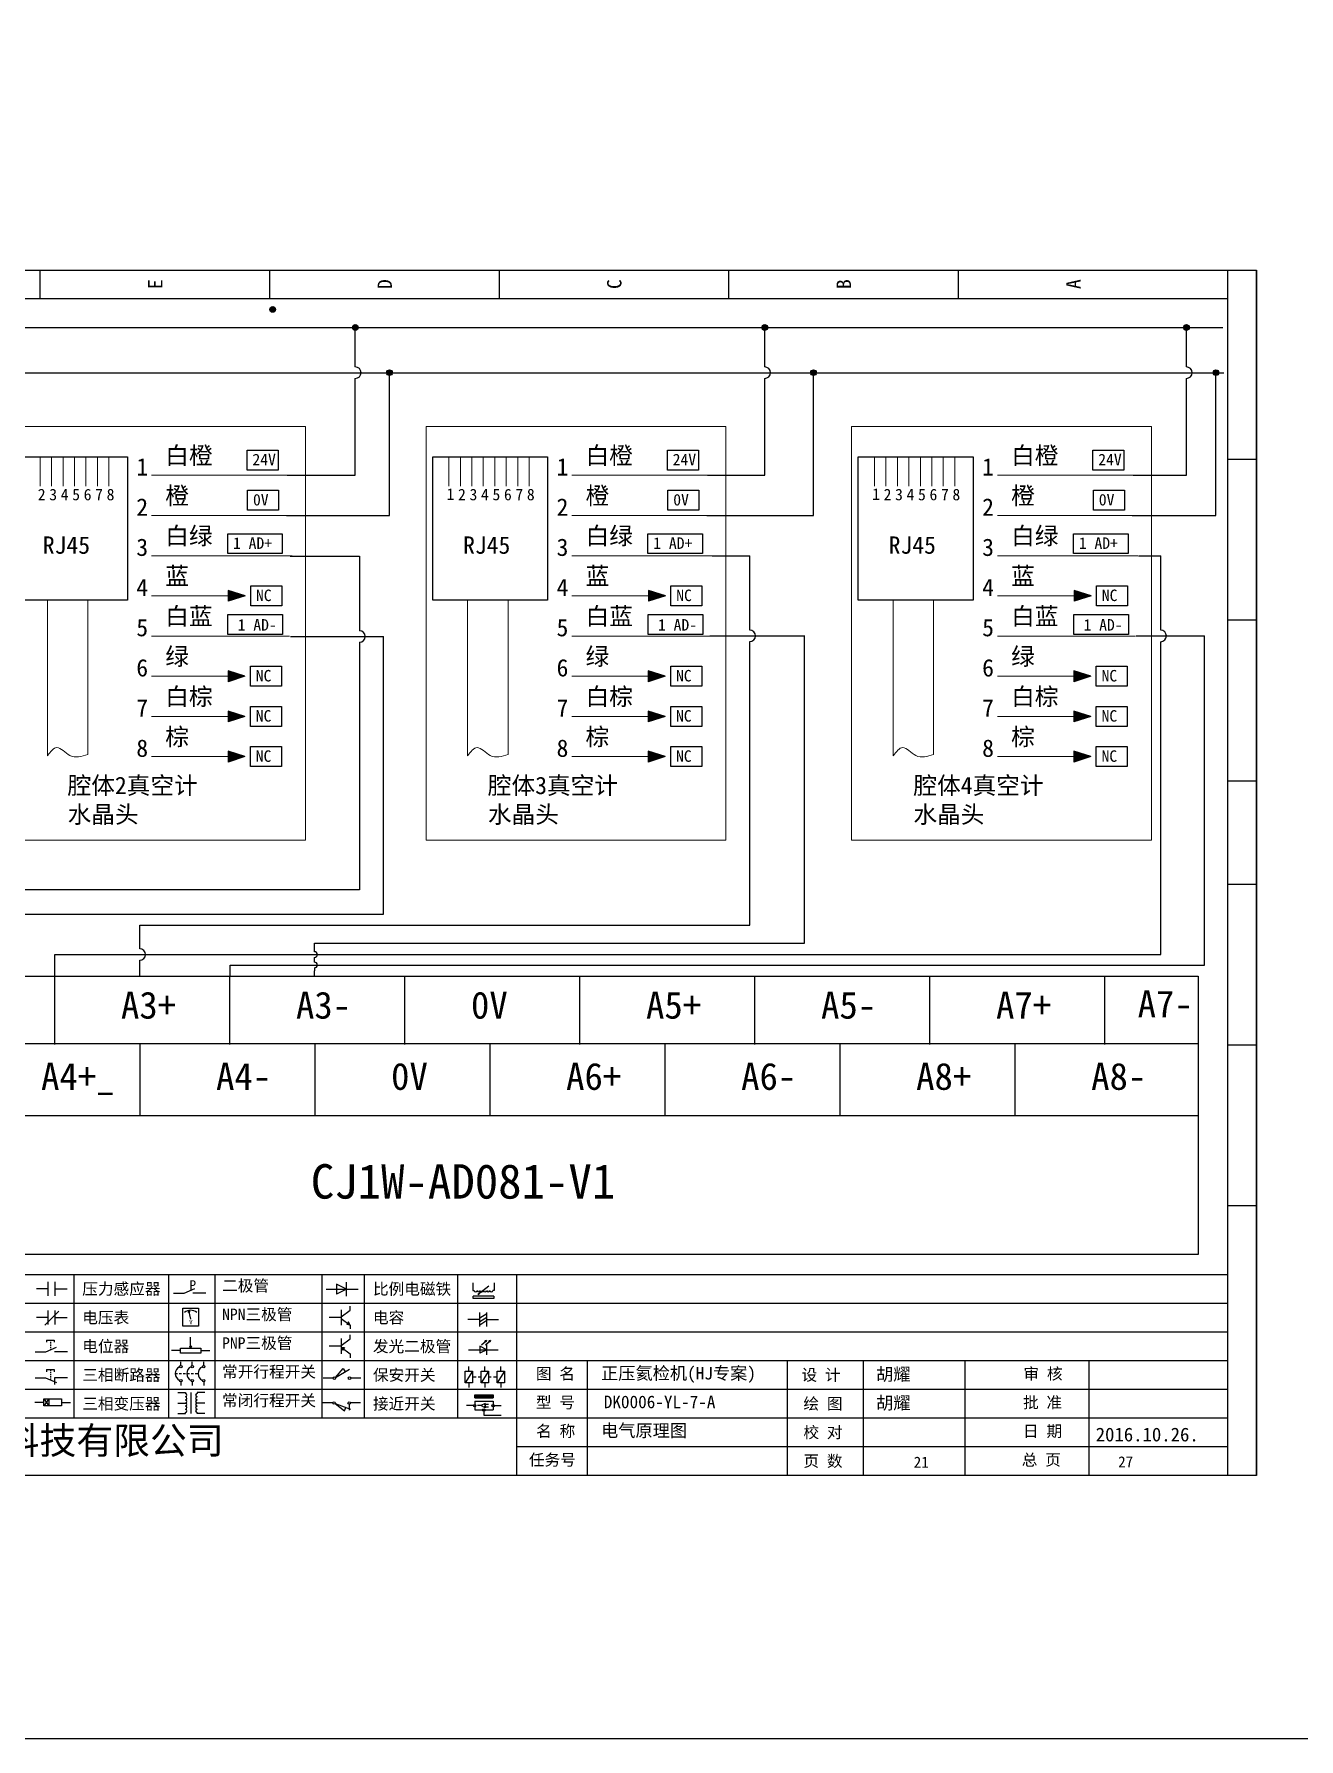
# Model space of a CAD drawing. Header units: millimetres. Extents: x -97 to 5214, y -62 to 3239.
# Drawn here: x 63.7 to 284.2, y -62.3 to 234.7 of the extents above; entities that cross this region are included whole.
import ezdxf

# ---------------------------------------------------------------- set-up
doc = ezdxf.new("R2010")
doc.units = ezdxf.units.MM
doc.styles.get("Standard").update_dxf_attribs({"font": 'SimSun.ttf'})
doc.styles.add('样式 2', font='NSimSun.ttf')
doc.styles.add('汉字', font='NSimSun.ttf')

# ---------------------------------------------------------------- blocks, each defined once
blk = doc.blocks.new('常开按钮')
at = {"linetype": 'ByBlock'}
for p, q in [((-1910.06, -787.73), (-1908.18, -786.93)), ((-1909.9, -785.68), (-1908.56, -785.68)), ((-1909.9, -785.68), (-1909.9, -786.07)), ((-1909.23, -785.68), (-1909.23, -785.89)), ((-1909.23, -786.06), (-1909.23, -786.28)), ((-1909.23, -786.45), (-1909.23, -786.67)), ((-1909.23, -786.84), (-1909.23, -787.05)), ((-1908.56, -785.68), (-1908.56, -786.07)), ((-1911.92, -787.73), (-1910.06, -787.73)), ((-1909.23, -787.22), (-1909.23, -787.38)), ((-1906.25, -787.73), (-1908.52, -787.73))]:
    blk.add_line(p, q, dxfattribs=at)
blk = doc.blocks.new('常开触点')
at = {"linetype": 'ByBlock'}
for p, q in [((-1853.82, -782.99), (-1853.82, -780.56)), ((-1852.6, -782.99), (-1852.6, -780.56)), ((-1853.82, -781.77), (-1855.88, -781.77)), ((-1852.6, -781.77), (-1850.55, -781.77))]:
    blk.add_line(p, q, dxfattribs=at)
blk = doc.blocks.new('常闭触点')
at = {"linetype": 'ByBlock'}
for p, q in [((-1853.82, -786.77), (-1855.88, -786.77)), ((-1852.01, -785.66), (-1854.43, -788.1)), ((-1853.82, -787.99), (-1853.82, -785.56)), ((-1852.6, -787.99), (-1852.6, -785.56)), ((-1852.6, -786.77), (-1850.55, -786.77))]:
    blk.add_line(p, q, dxfattribs=at)
blk = doc.blocks.new('常闭按钮')
at = {"linetype": 'ByBlock'}
for p, q in [((-1856.13, -792.28), (-1854.28, -792.28)), ((-1854.28, -792.28), (-1852.4, -793.09)), ((-1854.11, -790.83), (-1852.77, -790.83)), ((-1854.11, -790.83), (-1854.11, -791.22)), ((-1853.44, -790.83), (-1853.44, -791.04)), ((-1853.44, -791.21), (-1853.44, -791.43)), ((-1853.44, -791.6), (-1853.44, -791.82)), ((-1853.44, -791.99), (-1853.44, -792.2)), ((-1853.44, -792.37), (-1853.44, -792.53)), ((-1852.77, -790.83), (-1852.77, -791.22)), ((-1850.47, -792.28), (-1852.73, -792.28)), ((-1852.73, -792.28), (-1852.73, -793.43))]:
    blk.add_line(p, q, dxfattribs=at)
blk = doc.blocks.new('电磁阀线圈')
at = {"linetype": 'ByBlock'}
for p, q in [((-1854.61, -795.92), (-1853.75, -797.16)), ((-1853.75, -795.92), (-1854.61, -797.16)), ((-1853.75, -795.92), (-1853.75, -797.16)), ((-1854.61, -796.54), (-1856.17, -796.54)), ((-1851.53, -796.54), (-1849.97, -796.54))]:
    blk.add_line(p, q, dxfattribs=at)
blk.add_lwpolyline([(-1854.61, -795.92), (-1851.53, -795.92), (-1851.53, -797.16), (-1854.61, -797.16)], close=True, dxfattribs=at)
blk = doc.blocks.new('电压表')
at = {"linetype": 'ByBlock'}
for p, q in [((-1814.84, -780.75), (-1814.91, -781.13)), ((-1814.6, -781.05), (-1814.91, -781.13)), ((-1814.84, -780.75), (-1814.46, -782.26)), ((-1814.84, -780.75), (-1814.6, -781.05))]:
    blk.add_line(p, q, dxfattribs=at)
blk.add_lwpolyline([(-1815.84, -780.34), (-1813.07, -780.34), (-1813.07, -783.49), (-1815.84, -783.49)], close=True, dxfattribs=at)
blk.add_arc((-1814.46, -782.26), 1.56, 46.8313, 133.1687, dxfattribs=at)
at = {"linetype": 'ByBlock', "insert": (-1814.7, -782.39), "char_height": 0.75, "width": 0.6768, "attachment_point": 1}
blk.add_mtext('V', dxfattribs=at)
blk = doc.blocks.new('电位器')
at = {"linetype": 'ByBlock'}
for p, q in [((-1814.45, -787.3), (-1814.62, -786.96)), ((-1814.62, -786.96), (-1814.27, -786.96)), ((-1814.45, -787.3), (-1814.45, -785.39)), ((-1814.45, -787.3), (-1814.27, -786.96)), ((-1816.21, -787.75), (-1817.79, -787.75)), ((-1812.68, -787.75), (-1811.1, -787.75))]:
    blk.add_line(p, q, dxfattribs=at)
blk.add_lwpolyline([(-1816.21, -787.3), (-1812.68, -787.3), (-1812.68, -788.2), (-1816.21, -788.2)], close=True, dxfattribs=at)
blk = doc.blocks.new('三相断路器')
at = {"linetype": 'ByBlock'}
for p, q in [((-1816.17, -790.33), (-1816.17, -789.7)), ((-1814.17, -790.33), (-1814.17, -789.7)), ((-1812.18, -790.33), (-1812.18, -789.7)), ((-1817.14, -791.74), (-1816.72, -791.74)), ((-1816.45, -791.74), (-1816.03, -791.74)), ((-1815.76, -791.74), (-1815.34, -791.74)), ((-1815.07, -791.74), (-1814.65, -791.74)), ((-1814.38, -791.74), (-1813.96, -791.74)), ((-1813.69, -791.74), (-1813.27, -791.74)), ((-1816.17, -793.19), (-1816.17, -793.83)), ((-1814.17, -793.19), (-1814.17, -793.83)), ((-1812.18, -793.19), (-1812.18, -793.83))]:
    blk.add_line(p, q, dxfattribs=at)
for centre in [(-1816.17, -790.55), (-1816.17, -792.98), (-1814.17, -790.55), (-1814.17, -792.98), (-1812.18, -790.55), (-1812.18, -792.98)]:
    blk.add_circle(centre, 0.219, dxfattribs=at)
for centre in [(-1815.81, -791.74), (-1813.82, -791.74), (-1811.83, -791.74)]:
    blk.add_arc(centre, 1.32, 115.5791, 244.4209, dxfattribs=at)
blk = doc.blocks.new('三相变压器')
at = {"linetype": 'ByBlock'}
for p, q in [((-1816.69, -795.03), (-1815.37, -795.03)), ((-1815.37, -795.03), (-1815.37, -795.24)), ((-1814.34, -798.7), (-1814.34, -795.04)), ((-1812, -795.03), (-1813.32, -795.03)), ((-1813.32, -795.03), (-1813.32, -795.24)), ((-1816.69, -796.87), (-1815.37, -796.87)), ((-1816.69, -798.71), (-1815.37, -798.71)), ((-1815.37, -798.71), (-1815.37, -798.5)), ((-1812, -796.87), (-1813.32, -796.87)), ((-1813.32, -798.71), (-1813.32, -798.5)), ((-1812, -798.71), (-1813.32, -798.71))]:
    blk.add_line(p, q, dxfattribs=at)
for centre, start, end in [((-1815.37, -795.51), 270, 90), ((-1815.37, -796.06), 270, 90), ((-1813.32, -795.51), 90, 270), ((-1813.32, -796.06), 90, 270), ((-1815.37, -796.6), 270, 90), ((-1815.37, -797.14), 270, 90), ((-1815.37, -797.68), 270, 90), ((-1815.37, -798.23), 270, 90), ((-1813.32, -796.6), 90, 270), ((-1813.32, -797.14), 90, 270), ((-1813.32, -797.68), 90, 270), ((-1813.32, -798.23), 90, 270)]:
    blk.add_arc(centre, 0.271, start, end, dxfattribs=at)
blk = doc.blocks.new('压力感应器')
at = {"linetype": 'ByBlock'}
for p, q in [((-1817.44, -777.73), (-1815.59, -777.73)), ((-1815.59, -777.73), (-1813.71, -776.93)), ((-1811.78, -777.73), (-1814.05, -777.73))]:
    blk.add_line(p, q, dxfattribs=at)
at = {"linetype": 'ByBlock', "insert": (-1814.65, -775.48), "char_height": 1.68, "width": 1.2242, "attachment_point": 1}
blk.add_mtext('{\\fNSimSun|b0|i0|c134|p49;P}', dxfattribs=at)
blk = doc.blocks.new('二极管')
at = {"linetype": 'ByBlock'}
for p, q in [((-1787.52, -776.77), (-1781.92, -776.77)), ((-1783.97, -776.77), (-1785.69, -775.9)), ((-1785.69, -775.9), (-1785.69, -777.65)), ((-1783.97, -776.77), (-1785.69, -777.65)), ((-1783.97, -777.99), (-1783.97, -775.56))]:
    blk.add_line(p, q, dxfattribs=at)
blk = doc.blocks.new('NPN三极管')
at = {"linetype": 'ByBlock'}
for p, q in [((-1785.73, -780.61), (-1785.73, -783.32)), ((-1785.73, -781.82), (-1784.15, -780.66)), ((-1784.15, -780.66), (-1784.15, -779.98)), ((-1785.73, -781.97), (-1787.81, -781.97)), ((-1785.73, -782.11), (-1784.15, -783.27)), ((-1784.41, -782.73), (-1784.74, -783.18)), ((-1784.15, -783.27), (-1784.74, -783.18)), ((-1784.15, -783.27), (-1784.41, -782.73)), ((-1784.15, -783.27), (-1784.15, -783.96))]:
    blk.add_line(p, q, dxfattribs=at)
blk = doc.blocks.new('PNP三极管')
at = {"linetype": 'ByBlock'}
for p, q in [((-1784.9, -786.74), (-1786.98, -786.74)), ((-1784.9, -785.38), (-1784.9, -788.09)), ((-1784.9, -786.59), (-1783.32, -785.43)), ((-1784.9, -786.88), (-1783.32, -788.04)), ((-1784.9, -786.88), (-1784.31, -786.97)), ((-1784.9, -786.88), (-1784.64, -787.42)), ((-1784.31, -786.97), (-1784.64, -787.42)), ((-1783.32, -785.43), (-1783.32, -784.75)), ((-1783.32, -788.04), (-1783.32, -788.73))]:
    blk.add_line(p, q, dxfattribs=at)
blk = doc.blocks.new('常开行程开关')
at = {"linetype": 'ByBlock'}
for p, q in [((-1786.29, -792.3), (-1788.01, -792.3)), ((-1785.89, -792.17), (-1784.52, -790.62)), ((-1785.89, -792.17), (-1783.43, -790.72)), ((-1784.52, -790.62), (-1784.19, -791.17)), ((-1781.48, -792.3), (-1783.21, -792.3))]:
    blk.add_line(p, q, dxfattribs=at)
for centre in [(-1786.07, -792.3), (-1783.42, -792.3)]:
    blk.add_circle(centre, 0.219, dxfattribs=at)
blk = doc.blocks.new('常闭行程开关')
at = {"linetype": 'ByBlock'}
for p, q in [((-1786.34, -796.62), (-1788.07, -796.62)), ((-1785.93, -796.72), (-1783.25, -797.7)), ((-1785.93, -796.72), (-1784.3, -798)), ((-1784.3, -798), (-1784.08, -797.4)), ((-1783.48, -796.84), (-1783.48, -797.85)), ((-1781.54, -796.62), (-1783.26, -796.62))]:
    blk.add_line(p, q, dxfattribs=at)
for centre in [(-1786.12, -796.62), (-1783.48, -796.62)]:
    blk.add_circle(centre, 0.219, dxfattribs=at)
blk = doc.blocks.new('电容')
at = {"linetype": 'ByBlock'}
for p, q in [((-1756.08, -782.99), (-1756.08, -780.56)), ((-1754.86, -780.79), (-1756.08, -781.55)), ((-1754.86, -782.99), (-1754.86, -780.56)), ((-1756.08, -781.77), (-1758.13, -781.77)), ((-1754.86, -781.44), (-1756.08, -782.2)), ((-1754.86, -781.99), (-1756.08, -782.75)), ((-1754.86, -781.77), (-1752.81, -781.77))]:
    blk.add_line(p, q, dxfattribs=at)
blk = doc.blocks.new('发光二极管')
at = {"linetype": 'ByBlock'}
for p, q in [((-1758.01, -786.77), (-1752.89, -786.77)), ((-1754.84, -786.77), (-1756.04, -786.16)), ((-1756.04, -786.16), (-1756.04, -787.39)), ((-1754.84, -786.77), (-1756.04, -787.39)), ((-1755.78, -785.92), (-1754.89, -785.14)), ((-1754.89, -785.14), (-1755.2, -785.22)), ((-1755.2, -785.22), (-1755.01, -785.43)), ((-1755.08, -785.92), (-1754.18, -785.14)), ((-1754.89, -785.14), (-1755.01, -785.43)), ((-1754.84, -787.63), (-1754.84, -785.92)), ((-1754.18, -785.14), (-1754.49, -785.22)), ((-1754.49, -785.22), (-1754.31, -785.43)), ((-1754.18, -785.14), (-1754.31, -785.43))]:
    blk.add_line(p, q, dxfattribs=at)
blk = doc.blocks.new('比例电磁阀')
at = {"linetype": 'ByBlock'}
for p, q in [((-1757.26, -775.38), (-1757.26, -776.71)), ((-1757.26, -776.71), (-1757.05, -776.71)), ((-1753.6, -777.73), (-1757.25, -777.73)), ((-1757.25, -778.13), (-1757.25, -777.73)), ((-1754.5, -775.98), (-1756.35, -777.44)), ((-1756.35, -777.44), (-1756.25, -777.25)), ((-1756.35, -777.44), (-1756.15, -777.38)), ((-1756.15, -777.38), (-1756.25, -777.25)), ((-1753.58, -776.71), (-1753.8, -776.71)), ((-1753.6, -777.73), (-1753.6, -778.13)), ((-1753.58, -775.38), (-1753.58, -776.71)), ((-1753.6, -778.13), (-1757.25, -778.13))]:
    blk.add_line(p, q, dxfattribs=at)
for centre in [(-1756.78, -776.71), (-1756.24, -776.71), (-1755.7, -776.71), (-1755.15, -776.71), (-1754.61, -776.71), (-1754.07, -776.71)]:
    blk.add_arc(centre, 0.271, 180, 0, dxfattribs=at)
blk = doc.blocks.new('保安开关')
at = {"linetype": 'ByBlock'}
for p, q in [((-1757.96, -790.79), (-1757.96, -789.97)), ((-1755.17, -790.79), (-1755.17, -789.97)), ((-1752.39, -790.79), (-1752.39, -789.97)), ((-1757.33, -790.79), (-1758.6, -792.81)), ((-1757.96, -792.81), (-1757.96, -793.62)), ((-1757.33, -791.8), (-1756.72, -791.8)), ((-1756.35, -791.8), (-1755.89, -791.8)), ((-1754.54, -790.79), (-1755.81, -792.81)), ((-1755.17, -792.81), (-1755.17, -793.62)), ((-1754.52, -791.8), (-1754.06, -791.8)), ((-1753.69, -791.8), (-1753.08, -791.8)), ((-1751.75, -790.79), (-1753.02, -792.81)), ((-1752.39, -792.81), (-1752.39, -793.62))]:
    blk.add_line(p, q, dxfattribs=at)
for points in [[(-1758.6, -790.79), (-1757.33, -790.79), (-1757.33, -792.81), (-1758.6, -792.81)], [(-1755.81, -790.79), (-1754.54, -790.79), (-1754.54, -792.81), (-1755.81, -792.81)], [(-1753.02, -790.79), (-1751.75, -790.79), (-1751.75, -792.81), (-1753.02, -792.81)]]:
    blk.add_lwpolyline(points, close=True, dxfattribs=at)
blk = doc.blocks.new('接近开关')
at = {"linetype": 'ByBlock'}
h = blk.add_hatch(dxfattribs=at)
h.set_pattern_fill('ANSI31', color=256, scale=0.01, style=0)
h.set_pattern_definition([(45, (-89.131516, -30.795668), (-0.0224506403, 0.0224506403), [])])
h.paths.add_polyline_path([(-1513.76, -1123.35), (-1513.76, -1122.85), (-1516.96, -1122.85), (-1516.96, -1123.35)])
for p, q in [((-1517.18, -1124.71), (-1518.36, -1124.71)), ((-1516.96, -1123.35), (-1516.96, -1122.85)), ((-1516.96, -1122.85), (-1513.76, -1122.85)), ((-1516.96, -1123.35), (-1513.76, -1123.35)), ((-1516.96, -1123.95), (-1513.76, -1123.95)), ((-1516.96, -1123.95), (-1516.96, -1125.47)), ((-1516.96, -1125.47), (-1513.76, -1125.47)), ((-1515.91, -1124.71), (-1516.45, -1124.71)), ((-1515.11, -1124.31), (-1515.91, -1124.71)), ((-1515.11, -1125.11), (-1515.91, -1124.71)), ((-1515.33, -1124.53), (-1515.17, -1124.53)), ((-1515.33, -1124.88), (-1515.17, -1124.88)), ((-1515.25, -1124.45), (-1515.25, -1124.61)), ((-1515.11, -1124.31), (-1515.11, -1125.11)), ((-1515.11, -1124.48), (-1514.58, -1124.48)), ((-1515.11, -1124.94), (-1514.58, -1124.94)), ((-1513.76, -1122.85), (-1513.76, -1123.35)), ((-1513.76, -1123.95), (-1513.76, -1125.47)), ((-1513.54, -1124.71), (-1512.36, -1124.71)), ((-1515.36, -1125.69), (-1515.36, -1126.36)), ((-1515.36, -1126.36), (-1512.36, -1126.36))]:
    blk.add_line(p, q, dxfattribs=at)
for centre in [(-1516.96, -1124.71), (-1515.36, -1125.47), (-1513.76, -1124.71)]:
    blk.add_circle(centre, 0.225, dxfattribs=at)

msp = doc.modelspace()

# ---------------------------------------------------------------- hatches: boundary and pattern name
at = {"lineweight": -2}
h = msp.add_hatch(color=0, dxfattribs=at)
edge = h.paths.add_edge_path()
edge.add_arc((105.327, 186.7), 0.5, 0, 360)
h = msp.add_hatch(color=0, dxfattribs=at)
edge = h.paths.add_edge_path()
edge.add_arc((119.726, 183.554), 0.5, 0, 360)
h = msp.add_hatch(color=0, dxfattribs=at)
edge = h.paths.add_edge_path()
edge.add_arc((191.077, 183.554), 0.5, 0, 360)
h = msp.add_hatch(color=0, dxfattribs=at)
edge = h.paths.add_edge_path()
edge.add_arc((264.563, 183.554), 0.5, 0, 360)
h = msp.add_hatch(color=0, dxfattribs=at)
edge = h.paths.add_edge_path()
edge.add_arc((125.69, 175.682), 0.5, 0, 360)
h = msp.add_hatch(color=0, dxfattribs=at)
edge = h.paths.add_edge_path()
edge.add_arc((199.58, 175.682), 0.5, 0, 360)
h = msp.add_hatch(color=0, dxfattribs=at)
edge = h.paths.add_edge_path()
edge.add_arc((269.716, 175.682), 0.5, 0, 360)
for points in [[(100.539, 136.799), (97.591, 137.744), (97.591, 135.854)], [(173.778, 136.799), (170.83, 137.744), (170.83, 135.854)], [(247.941, 136.799), (244.993, 137.744), (244.993, 135.854)], [(100.493, 122.799), (97.545, 123.744), (97.545, 121.854)], [(173.732, 122.799), (170.784, 123.744), (170.784, 121.854)], [(247.895, 122.799), (244.947, 123.744), (244.947, 121.854)], [(100.493, 115.799), (97.545, 116.744), (97.545, 114.854)], [(173.732, 115.799), (170.784, 116.744), (170.784, 114.854)], [(247.895, 115.799), (244.947, 116.744), (244.947, 114.854)], [(100.493, 108.799), (97.545, 109.744), (97.545, 107.854)], [(173.732, 108.799), (170.784, 109.744), (170.784, 107.854)], [(247.895, 108.799), (244.947, 109.744), (244.947, 107.854)]]:
    msp.add_hatch(color=256).paths.add_polyline_path(points)

# ---------------------------------------------------------------- linework, layer by layer
at = {"linetype": 'ByBlock'}
for p, q in [((-20.223, 193.547), (276.777, 193.547)), ((276.777, 193.547), (276.777, -16.453)), ((276.777, -16.453), (276.777, 193.547)), ((271.777, 18.547), (-15.223, 18.547)), ((271.777, 13.547), (-15.223, 13.547)), ((271.777, 8.547), (-15.223, 8.547)), ((271.777, 3.547), (-15.223, 3.547)), ((271.777, -1.453), (-15.223, -1.453)), ((271.777, -6.453), (-15.223, -6.453)), ((271.777, -11.453), (147.801, -11.453)), ((276.777, -16.453), (-20.223, -16.453))]:
    msp.add_line(p, q, dxfattribs=at)
at = {"color": 0, "lineweight": -2}
for p, q in [((-5.41, 183.554), (270.882, 183.554)), ((119.726, 176.682), (119.726, 183.554)), ((191.077, 176.682), (191.077, 183.554)), ((264.563, 176.682), (264.563, 183.554)), ((-5.41, 175.682), (271.071, 175.682)), ((125.69, 150.799), (125.69, 175.682)), ((199.58, 150.799), (199.58, 175.682)), ((269.716, 150.799), (269.716, 175.682)), ((119.726, 157.799), (119.726, 174.682)), ((191.077, 157.799), (191.077, 174.682)), ((264.563, 157.799), (264.563, 174.682)), ((107.867, 157.799), (119.726, 157.799)), ((181.107, 157.799), (191.077, 157.799)), ((255.269, 157.799), (264.563, 157.799)), ((107.729, 150.799), (125.69, 150.799)), ((180.968, 150.799), (199.58, 150.799)), ((255.131, 150.799), (269.716, 150.799)), ((108.383, 143.712), (120.469, 143.712)), ((120.469, 143.712), (120.469, 130.718)), ((181.939, 143.766), (188.46, 143.766)), ((188.46, 130.824), (188.46, 143.766)), ((256.182, 143.797), (260.079, 143.797)), ((260.079, 130.822), (260.079, 143.797)), ((108.408, 129.718), (124.631, 129.718)), ((120.469, 128.718), (120.469, 85.566)), ((124.631, 81.342), (124.631, 129.718)), ((181.527, 129.824), (198.011, 129.824)), ((188.46, 79.412), (188.46, 128.824)), ((198.011, 76.285), (198.011, 129.868)), ((255.79, 129.822), (267.739, 129.822)), ((260.079, 74.311), (260.079, 128.822)), ((267.739, 72.496), (267.739, 129.822)), ((120.469, 85.566), (6.354, 85.566)), ((37.003, 81.342), (124.631, 81.342)), ((82.162, 79.412), (188.46, 79.412)), ((82.162, 75.311), (82.162, 79.412)), ((67.358, 70.517), (67.358, 74.311)), ((67.358, 74.311), (260.079, 74.311)), ((112.6, 76.285), (198.011, 76.285)), ((112.6, 74.811), (112.6, 76.285)), ((82.162, 70.604), (82.162, 73.311)), ((97.906, 70.466), (97.906, 72.496)), ((97.906, 72.496), (267.739, 72.496)), ((112.6, 72.996), (112.6, 73.811)), ((112.6, 71.996), (112.6, 71.496)), ((112.6, 70.604), (112.6, 71.496)), ((67.354, 58.669), (67.354, 70.391)), ((97.854, 58.669), (97.854, 70.391)), ((128.354, 58.669), (128.354, 70.391)), ((158.854, 58.669), (158.854, 70.391)), ((189.354, 58.669), (189.354, 70.391)), ((219.854, 58.669), (219.854, 70.391)), ((250.354, 58.669), (250.354, 70.391)), ((-9.334, 58.804), (266.617, 58.804)), ((82.166, 58.804), (82.166, 46.295)), ((112.666, 58.804), (112.666, 46.295)), ((143.166, 58.804), (143.166, 46.295)), ((173.666, 58.804), (173.666, 46.295)), ((204.166, 58.804), (204.166, 46.295)), ((234.666, 58.804), (234.666, 46.295)), ((-9.334, 46.295), (266.596, 46.295)), ((70.68, 18.547), (70.68, -6.453)), ((87.172, 18.547), (87.172, -6.453)), ((95.274, 18.547), (95.274, -6.453)), ((113.893, 18.547), (113.893, -6.453)), ((121.253, 18.547), (121.253, -6.453)), ((137.563, 18.547), (137.563, -6.453)), ((147.801, 18.547), (147.801, -16.368)), ((160.122, 3.547), (160.122, -16.368)), ((194.992, 3.547), (194.992, -16.453)), ((208.257, 3.547), (208.257, -16.453)), ((225.948, 3.547), (225.948, -16.453)), ((247.56, 3.547), (247.56, -16.453))]:
    msp.add_line(p, q, dxfattribs=at)
at = {"lineweight": 0}
for p, q in [((64.793, 161.077), (64.793, 155.92)), ((66.793, 161.077), (66.793, 155.92)), ((68.793, 161.077), (68.793, 155.92)), ((70.793, 161.077), (70.793, 155.92)), ((72.793, 161.077), (72.793, 155.92)), ((74.793, 161.077), (74.793, 155.92)), ((76.793, 161.077), (76.793, 155.92)), ((136.033, 161.077), (136.033, 155.92)), ((138.033, 161.077), (138.033, 155.92)), ((140.033, 161.077), (140.033, 155.92)), ((142.033, 161.077), (142.033, 155.92)), ((144.033, 161.077), (144.033, 155.92)), ((146.033, 161.077), (146.033, 155.92)), ((148.033, 161.077), (148.033, 155.92)), ((150.033, 161.077), (150.033, 155.92)), ((210.195, 161.077), (210.195, 155.92)), ((212.195, 161.077), (212.195, 155.92)), ((214.195, 161.077), (214.195, 155.92)), ((216.195, 161.077), (216.195, 155.92)), ((218.195, 161.077), (218.195, 155.92)), ((220.195, 161.077), (220.195, 155.92)), ((222.195, 161.077), (222.195, 155.92)), ((224.195, 161.077), (224.195, 155.92)), ((84.23, 157.799), (107.867, 157.799)), ((157.469, 157.799), (181.107, 157.799)), ((231.632, 157.799), (255.269, 157.799)), ((84.23, 150.799), (107.729, 150.799)), ((157.469, 150.799), (180.968, 150.799)), ((231.632, 150.799), (255.131, 150.799)), ((84.23, 143.799), (108.696, 143.799)), ((157.469, 143.799), (181.935, 143.799)), ((231.632, 143.799), (256.098, 143.799)), ((84.23, 136.799), (100.539, 136.799)), ((157.469, 136.799), (173.778, 136.799)), ((231.632, 136.799), (247.941, 136.799)), ((66.056, 136.18), (66.056, 108.946)), ((73.096, 136.18), (73.096, 109.173)), ((139.295, 136.18), (139.295, 108.946)), ((146.335, 136.18), (146.335, 109.173)), ((213.458, 136.18), (213.458, 108.946)), ((220.498, 136.18), (220.498, 109.173)), ((84.23, 129.799), (108.282, 129.799)), ((157.469, 129.799), (181.521, 129.799)), ((231.632, 129.799), (255.684, 129.799)), ((84.23, 122.799), (100.493, 122.799)), ((157.469, 122.799), (173.732, 122.799)), ((231.632, 122.799), (247.895, 122.799)), ((84.23, 115.799), (100.493, 115.799)), ((157.469, 115.799), (173.732, 115.799)), ((231.632, 115.799), (247.895, 115.799)), ((84.23, 108.799), (100.493, 108.799)), ((157.469, 108.799), (173.732, 108.799)), ((231.632, 108.799), (247.895, 108.799))]:
    msp.add_line(p, q, dxfattribs=at)
for p, q in [((100.539, 136.799), (97.591, 137.744)), ((97.591, 137.744), (97.591, 135.854)), ((100.539, 136.799), (97.591, 135.854)), ((173.778, 136.799), (170.83, 137.744)), ((170.83, 137.744), (170.83, 135.854)), ((173.778, 136.799), (170.83, 135.854)), ((247.941, 136.799), (244.993, 137.744)), ((244.993, 137.744), (244.993, 135.854)), ((247.941, 136.799), (244.993, 135.854)), ((100.493, 122.799), (97.545, 123.744)), ((97.545, 123.744), (97.545, 121.854)), ((100.493, 122.799), (97.545, 121.854)), ((173.732, 122.799), (170.784, 123.744)), ((170.784, 123.744), (170.784, 121.854)), ((173.732, 122.799), (170.784, 121.854)), ((247.895, 122.799), (244.947, 123.744)), ((244.947, 123.744), (244.947, 121.854)), ((247.895, 122.799), (244.947, 121.854)), ((100.493, 115.799), (97.545, 116.744)), ((97.545, 116.744), (97.545, 114.854)), ((173.732, 115.799), (170.784, 116.744)), ((170.784, 116.744), (170.784, 114.854)), ((247.895, 115.799), (244.947, 116.744)), ((244.947, 116.744), (244.947, 114.854)), ((100.493, 115.799), (97.545, 114.854)), ((173.732, 115.799), (170.784, 114.854)), ((247.895, 115.799), (244.947, 114.854)), ((100.493, 108.799), (97.545, 109.744)), ((97.545, 109.744), (97.545, 107.854)), ((100.493, 108.799), (97.545, 107.854)), ((173.732, 108.799), (170.784, 109.744)), ((170.784, 109.744), (170.784, 107.854)), ((173.732, 108.799), (170.784, 107.854)), ((247.895, 108.799), (244.947, 109.744)), ((244.947, 109.744), (244.947, 107.854)), ((247.895, 108.799), (244.947, 107.854))]:
    msp.add_line(p, q)
at = {"color": 0, "lineweight": -2}
for points in [[(-97.31, 1756.939), (2445.521, 1756.939), (2445.521, -62.322), (-97.31, -62.322)], [(-9.334, 70.537), (266.596, 70.537), (266.596, 22.052), (-9.334, 22.052)]]:
    msp.add_lwpolyline(points, close=True, dxfattribs=at)
at = {"linetype": 'ByBlock'}
for points in [[(64.777, 193.547), (64.777, 188.547)], [(104.777, 193.547), (104.777, 188.547)], [(144.777, 193.547), (144.777, 188.547)], [(184.777, 193.547), (184.777, 188.547)], [(224.777, 193.547), (224.777, 188.547)], [(271.777, -16.453), (271.777, 193.547)], [(271.777, 188.547), (-20.223, 188.547)], [(276.777, 160.547), (271.777, 160.547)], [(276.777, 132.547), (271.777, 132.547)], [(276.777, 104.547), (271.777, 104.547)], [(276.777, 86.547), (271.777, 86.547)], [(276.777, 58.547), (271.777, 58.547)], [(276.777, 30.547), (271.777, 30.547)]]:
    msp.add_lwpolyline(points, dxfattribs=at)
at = {"lineweight": 0}
for points in [[(58.82, 166.323), (111.07, 166.323), (111.07, 94.234), (58.82, 94.234)], [(132.059, 166.323), (184.309, 166.323), (184.309, 94.234), (132.059, 94.234)], [(206.222, 166.323), (258.472, 166.323), (258.472, 94.234), (206.222, 94.234)]]:
    msp.add_lwpolyline(points, close=True, dxfattribs=at)
for points in [[(59.973, 161.008), (80.004, 161.008), (80.004, 136.069), (59.973, 136.069)], [(133.212, 161.008), (153.243, 161.008), (153.243, 136.069), (133.212, 136.069)], [(207.375, 161.008), (227.406, 161.008), (227.406, 136.069), (207.375, 136.069)]]:
    msp.add_lwpolyline(points, close=True)
at = {"color": 1}
for points in [[(100.869, 162.192), (106.272, 162.192), (106.272, 158.718), (100.869, 158.718)], [(174.108, 162.192), (179.511, 162.192), (179.511, 158.718), (174.108, 158.718)], [(248.271, 162.192), (253.674, 162.192), (253.674, 158.718), (248.271, 158.718)], [(100.966, 155.192), (106.369, 155.192), (106.369, 151.718), (100.966, 151.718)], [(174.205, 155.192), (179.608, 155.192), (179.608, 151.718), (174.205, 151.718)], [(248.368, 155.192), (253.77, 155.192), (253.77, 151.718), (248.368, 151.718)], [(97.486, 147.636), (107.002, 147.636), (107.002, 144.161), (97.486, 144.161)], [(170.725, 147.636), (180.242, 147.636), (180.242, 144.161), (170.725, 144.161)], [(244.888, 147.636), (254.404, 147.636), (254.404, 144.161), (244.888, 144.161)], [(101.49, 138.536), (106.893, 138.536), (106.893, 135.062), (101.49, 135.062)], [(174.729, 138.536), (180.132, 138.536), (180.132, 135.062), (174.729, 135.062)], [(248.892, 138.536), (254.295, 138.536), (254.295, 135.062), (248.892, 135.062)], [(97.53, 133.572), (107.047, 133.572), (107.047, 130.098), (97.53, 130.098)], [(170.769, 133.572), (180.286, 133.572), (180.286, 130.098), (170.769, 130.098)], [(244.932, 133.572), (254.448, 133.572), (254.449, 130.098), (244.932, 130.098)], [(101.444, 124.536), (106.847, 124.536), (106.847, 121.062), (101.444, 121.062)], [(174.683, 124.536), (180.086, 124.536), (180.086, 121.062), (174.683, 121.062)], [(248.846, 124.536), (254.249, 124.536), (254.249, 121.062), (248.846, 121.062)], [(101.444, 117.536), (106.847, 117.536), (106.847, 114.062), (101.444, 114.062)], [(174.683, 117.536), (180.086, 117.536), (180.086, 114.062), (174.683, 114.062)], [(248.846, 117.536), (254.249, 117.536), (254.249, 114.062), (248.846, 114.062)], [(101.444, 110.536), (106.847, 110.536), (106.847, 107.062), (101.444, 107.062)], [(174.683, 110.536), (180.086, 110.536), (180.086, 107.062), (174.683, 107.062)], [(248.846, 110.536), (254.249, 110.536), (254.249, 107.062), (248.846, 107.062)]]:
    msp.add_lwpolyline(points, close=True, dxfattribs=at)
at = {"color": 0, "lineweight": -2}
for centre in [(105.327, 186.7), (119.726, 183.554), (191.077, 183.554), (264.563, 183.554), (125.69, 175.682), (199.58, 175.682), (269.716, 175.682)]:
    msp.add_circle(centre, 0.5, dxfattribs=at)
for centre, radius in [((119.726, 175.682), 1), ((191.077, 175.682), 1), ((264.563, 175.682), 1), ((120.469, 129.718), 1), ((188.46, 129.824), 1), ((260.079, 129.822), 1), ((82.162, 74.311), 1), ((112.6, 74.311), 0.5), ((112.6, 72.496), 0.5)]:
    msp.add_arc(centre, radius, 270, 90, dxfattribs=at)
at = {"lineweight": 0}
for points in [[(66.056, 108.946), (67.713, 110.387), (69.997, 108.982), (73.096, 109.173)], [(139.295, 108.946), (140.952, 110.387), (143.236, 108.982), (146.335, 109.173)], [(213.458, 108.946), (215.115, 110.387), (217.399, 108.982), (220.498, 109.173)]]:
    msp.add_spline(points, degree=3, dxfattribs=at)

# ---------------------------------------------------------------- block references
at = {"linetype": 'ByBlock'}
for name, p in [('常开触点', (1920.044, 797.844)), ('压力感应器', (1905.483, 793.063)), ('二极管', (1902.146, 792.821)), ('比例电磁阀', (1897.489, 792.528)), ('常闭触点', (1920.044, 797.844)), ('电压表', (1905.483, 793.063)), ('NPN三极管', (1902.971, 793.05)), ('电容', (1897.489, 792.528)), ('常开按钮', (1975.83, 792.844)), ('电位器', (1905.483, 793.063)), ('PNP三极管', (1902.146, 792.821)), ('发光二极管', (1897.489, 792.239)), ('三相断路器', (1905.483, 793.063)), ('常闭按钮', (1920.044, 792.844)), ('常开行程开关', (1902.146, 792.821)), ('保安开关', (1897.489, 792.528)), ('三相变压器', (1905.483, 793.063)), ('接近开关', (1657.49, 1120.445)), ('电磁阀线圈', (1920.044, 792.844)), ('常闭行程开关', (1902.146, 792.821))]:
    msp.add_blockref(name, p, dxfattribs=at)

# ---------------------------------------------------------------- texts
at = {"linetype": 'ByBlock', "char_height": 2.5, "width": 5, "attachment_point": 1, "rotation": 90}
for s, insert in [('{\\fKaiTi_GB2312|b0|i0|c134|p0;E}', (83.606, 190.255)), ('{\\fKaiTi_GB2312|b0|i0|c134|p0;D}', (123.606, 190.255)), ('{\\fKaiTi_GB2312|b0|i0|c134|p0;C}', (163.606, 190.255)), ('{\\fKaiTi_GB2312|b0|i0|c134|p0;B}', (203.606, 190.255)), ('{\\fKaiTi_GB2312|b0|i0|c134|p0;A}', (243.606, 190.255))]:
    msp.add_mtext(s, dxfattribs=dict(at, insert=insert))
at = {"color": 7, "char_height": 3.024, "attachment_point": 1}
for s, insert in [('{\\fSimSun|b0|i0|c134|p2;1}', (81.562, 160.784)), ('{\\fSimSun|b0|i0|c134|p2;白橙}', (86.615, 162.773)), ('{\\fSimSun|b0|i0|c134|p2;1}', (154.801, 160.784)), ('{\\fSimSun|b0|i0|c134|p2;白橙}', (159.854, 162.773)), ('{\\fSimSun|b0|i0|c134|p2;1}', (228.964, 160.784)), ('{\\fSimSun|b0|i0|c134|p2;白橙}', (234.017, 162.773)), ('{\\fSimSun|b0|i0|c134|p2;橙}', (86.615, 155.773)), ('{\\fSimSun|b0|i0|c134|p2;橙}', (159.854, 155.773)), ('{\\fSimSun|b0|i0|c134|p2;橙}', (234.017, 155.773)), ('{\\fSimSun|b0|i0|c134|p2;2}', (81.562, 153.784)), ('{\\fSimSun|b0|i0|c134|p2;2}', (154.801, 153.784)), ('{\\fSimSun|b0|i0|c134|p2;2}', (228.964, 153.784)), ('{\\fSimSun|b0|i0|c134|p2;白绿}', (86.615, 148.773)), ('{\\fSimSun|b0|i0|c134|p2;白绿}', (159.854, 148.773)), ('{\\fSimSun|b0|i0|c134|p2;白绿}', (234.017, 148.773)), ('{\\fSimSun|b0|i0|c134|p2;RJ45}', (65.272, 147.157)), ('{\\fSimSun|b0|i0|c134|p2;3}', (81.562, 146.784)), ('{\\fSimSun|b0|i0|c134|p2;RJ45}', (138.511, 147.157)), ('{\\fSimSun|b0|i0|c134|p2;3}', (154.801, 146.784)), ('{\\fSimSun|b0|i0|c134|p2;RJ45}', (212.674, 147.157)), ('{\\fSimSun|b0|i0|c134|p2;3}', (228.964, 146.784)), ('{\\fSimSun|b0|i0|c134|p2;4}', (81.562, 139.784)), ('{\\fSimSun|b0|i0|c134|p2;蓝}', (86.615, 141.773)), ('{\\fSimSun|b0|i0|c134|p2;4}', (154.801, 139.784)), ('{\\fSimSun|b0|i0|c134|p2;蓝}', (159.854, 141.773)), ('{\\fSimSun|b0|i0|c134|p2;4}', (228.964, 139.784)), ('{\\fSimSun|b0|i0|c134|p2;蓝}', (234.017, 141.773)), ('{\\fSimSun|b0|i0|c134|p2;白蓝}', (86.615, 134.773)), ('{\\fSimSun|b0|i0|c134|p2;白蓝}', (159.854, 134.773)), ('{\\fSimSun|b0|i0|c134|p2;白蓝}', (234.017, 134.773)), ('{\\fSimSun|b0|i0|c134|p2;5}', (81.562, 132.784)), ('{\\fSimSun|b0|i0|c134|p2;5}', (154.801, 132.784)), ('{\\fSimSun|b0|i0|c134|p2;5}', (228.964, 132.784)), ('{\\fSimSun|b0|i0|c134|p2;绿}', (86.615, 127.773)), ('{\\fSimSun|b0|i0|c134|p2;绿}', (159.854, 127.773)), ('{\\fSimSun|b0|i0|c134|p2;绿}', (234.017, 127.773)), ('{\\fSimSun|b0|i0|c134|p2;6}', (81.562, 125.784)), ('{\\fSimSun|b0|i0|c134|p2;6}', (154.801, 125.784)), ('{\\fSimSun|b0|i0|c134|p2;6}', (228.964, 125.784)), ('{\\fSimSun|b0|i0|c134|p2;白棕}', (86.615, 120.773)), ('{\\fSimSun|b0|i0|c134|p2;白棕}', (159.854, 120.773)), ('{\\fSimSun|b0|i0|c134|p2;白棕}', (234.017, 120.773)), ('{\\fSimSun|b0|i0|c134|p2;7}', (81.562, 118.784)), ('{\\fSimSun|b0|i0|c134|p2;7}', (154.801, 118.784)), ('{\\fSimSun|b0|i0|c134|p2;7}', (228.964, 118.784)), ('{\\fSimSun|b0|i0|c134|p2;棕}', (86.615, 113.773)), ('{\\fSimSun|b0|i0|c134|p2;棕}', (159.854, 113.773)), ('{\\fSimSun|b0|i0|c134|p2;棕}', (234.017, 113.773)), ('{\\fSimSun|b0|i0|c134|p2;8}', (81.562, 111.784)), ('{\\fSimSun|b0|i0|c134|p2;8}', (154.801, 111.784)), ('{\\fSimSun|b0|i0|c134|p2;8}', (228.964, 111.784)), ('腔体2真空计\\P水晶头', (69.587, 105.293)), ('腔体3真空计\\P水晶头', (142.826, 105.293)), ('腔体4真空计\\P水晶头', (216.989, 105.293))]:
    msp.add_mtext_dynamic_manual_height_columns(s, width=47.92444, gutter_width=12.5, heights=[0], dxfattribs=dict(at, insert=insert))
at = {"attachment_point": 1}
for s, insert, char_height, width, style in [('24V', (101.797, 161.549), 2, 11.52479, '样式 2'), ('24V', (175.036, 161.549), 2, 11.52479, '样式 2'), ('24V', (249.198, 161.549), 2, 11.52479, '样式 2'), ('0V', (101.893, 154.549), 2, 11.52479, '样式 2'), ('0V', (175.133, 154.549), 2, 11.52479, '样式 2'), ('0V', (249.295, 154.549), 2, 11.52479, '样式 2'), ('1 AD+', (98.413, 146.992), 2, 11.52479, '样式 2'), ('1 AD+', (171.653, 146.992), 2, 11.52479, '样式 2'), ('1 AD+', (245.815, 146.992), 2, 11.52479, '样式 2'), ('NC', (102.418, 137.892), 2, 11.52479, '样式 2'), ('NC', (175.657, 137.892), 2, 11.52479, '样式 2'), ('NC', (249.819, 137.892), 2, 11.52479, '样式 2'), ('1 AD-', (99.234, 132.745), 2, 11.52479, '样式 2'), ('1 AD-', (172.474, 132.745), 2, 11.52479, '样式 2'), ('1 AD-', (246.636, 132.745), 2, 11.52479, '样式 2'), ('NC', (102.372, 123.892), 2, 11.52479, '样式 2'), ('NC', (175.611, 123.892), 2, 11.52479, '样式 2'), ('NC', (249.773, 123.892), 2, 11.52479, '样式 2'), ('NC', (102.372, 116.892), 2, 11.52479, '样式 2'), ('NC', (175.611, 116.892), 2, 11.52479, '样式 2'), ('NC', (249.773, 116.892), 2, 11.52479, '样式 2'), ('NC', (102.372, 109.892), 2, 11.52479, '样式 2'), ('NC', (175.611, 109.892), 2, 11.52479, '样式 2'), ('NC', (249.773, 109.892), 2, 11.52479, '样式 2'), ('正压氦检机(HJ专案)', (162.549, 2.488), 2.2, 75.3177, '汉字'), ('{\\fKaiTi_GB2312|b0|i0|c134|p49;DK0006-YL-7-A}', (163.027, -2.512), 2.2, 75.3177, '汉字')]:
    msp.add_mtext(s, dxfattribs=dict(at, insert=insert, char_height=char_height, width=width, style=style))
for s, insert, char_height, width in [('{\\fSimSun|b0|i0|c134|p2;2}', (64.389, 155.452), 2, 3.70552), ('{\\fSimSun|b0|i0|c134|p2;3}', (66.389, 155.452), 2, 3.70552), ('{\\fSimSun|b0|i0|c134|p2;4}', (68.389, 155.452), 2, 3.70552), ('{\\fSimSun|b0|i0|c134|p2;5}', (70.389, 155.452), 2, 3.70552), ('{\\fSimSun|b0|i0|c134|p2;6}', (72.389, 155.452), 2, 3.70552), ('{\\fSimSun|b0|i0|c134|p2;7}', (74.389, 155.452), 2, 3.70552), ('{\\fSimSun|b0|i0|c134|p2;8}', (76.389, 155.452), 2, 3.70552), ('{\\fSimSun|b0|i0|c134|p2;1}', (135.628, 155.521), 2, 3.70552), ('{\\fSimSun|b0|i0|c134|p2;2}', (137.628, 155.452), 2, 3.70552), ('{\\fSimSun|b0|i0|c134|p2;3}', (139.628, 155.452), 2, 3.70552), ('{\\fSimSun|b0|i0|c134|p2;4}', (141.628, 155.452), 2, 3.70552), ('{\\fSimSun|b0|i0|c134|p2;5}', (143.628, 155.452), 2, 3.70552), ('{\\fSimSun|b0|i0|c134|p2;6}', (145.628, 155.452), 2, 3.70552), ('{\\fSimSun|b0|i0|c134|p2;7}', (147.628, 155.452), 2, 3.70552), ('{\\fSimSun|b0|i0|c134|p2;8}', (149.628, 155.452), 2, 3.70552), ('{\\fSimSun|b0|i0|c134|p2;1}', (209.791, 155.521), 2, 3.70552), ('{\\fSimSun|b0|i0|c134|p2;2}', (211.791, 155.452), 2, 3.70552), ('{\\fSimSun|b0|i0|c134|p2;3}', (213.791, 155.452), 2, 3.70552), ('{\\fSimSun|b0|i0|c134|p2;4}', (215.791, 155.452), 2, 3.70552), ('{\\fSimSun|b0|i0|c134|p2;5}', (217.791, 155.452), 2, 3.70552), ('{\\fSimSun|b0|i0|c134|p2;6}', (219.791, 155.452), 2, 3.70552), ('{\\fSimSun|b0|i0|c134|p2;7}', (221.791, 155.452), 2, 3.70552), ('{\\fSimSun|b0|i0|c134|p2;8}', (223.791, 155.452), 2, 3.70552), ('胡耀', (210.478, 2.301), 2.2, 75.3177), ('胡耀', (210.478, -2.699), 2.2, 75.3177), ('{\\fKaiTi_GB2312|b0|i0|c134|p49;电气原理图}', (162.544, -7.505), 2.2, 75.3177), ('{\\fKaiTi_GB2312|b0|i0|c134|p49;2016.10.26.}', (248.753, -8.095), 2.4, 60.2542), ('{\\fKaiTi_GB2312|b0|i0|c134|p49;21}', (217.041, -13.151), 1.92, 75.3177), ('{\\fKaiTi_GB2312|b0|i0|c134|p49;27}', (252.667, -13.098), 1.92, 75.3177)]:
    msp.add_mtext(s, dxfattribs=dict(at, insert=insert, char_height=char_height, width=width))
at = {"color": 0, "lineweight": -2, "attachment_point": 1}
for s, insert, char_height, width in [('A3+', (78.887, 67.856), 4.7064, 13.31977), ('A3-', (109.387, 67.856), 4.7064, 13.31977), ('0V', (139.887, 67.856), 4.7064, 13.31977), ('A5+', (170.387, 67.856), 4.7064, 13.31977), ('A5-', (200.887, 67.856), 4.7064, 13.31977), ('A7+', (231.387, 67.856), 4.7064, 13.31977), ('A7-', (256.063, 68.064), 4.7064, 13.31977), ('A4+_', (64.963, 55.453), 4.7064, 13.31977), ('A4-', (95.463, 55.453), 4.7064, 13.31977), ('0V', (125.963, 55.453), 4.7064, 13.31977), ('A6+', (156.463, 55.453), 4.7064, 13.31977), ('A6-', (186.963, 55.453), 4.7064, 13.31977), ('A8+', (217.463, 55.453), 4.7064, 13.31977), ('A8-', (247.963, 55.453), 4.7064, 13.31977), ('深圳市卓誉自动化科技有限公司', (6.91, -7.982), 4.70644, 96.11383)]:
    msp.add_mtext(s, dxfattribs=dict(at, insert=insert, char_height=char_height, width=width))
at = {"lineweight": 0, "insert": (111.971, 37.798), "char_height": 6, "width": 332.37399, "attachment_point": 1}
msp.add_mtext('{\\fSimSun|b0|i0|c134|p2;CJ1W-AD081-V1}', dxfattribs=at)
at = {"char_height": 2, "attachment_point": 1, "style": '汉字'}
for s, insert in [('{\\fKaiTi_GB2312|b0|i0|c134|p49;二极管}', (96.507, 17.639)), ('{\\fKaiTi_GB2312|b0|i0|c134|p49;压力感应器}', (72.141, 17.078)), ('{\\fKaiTi_GB2312|b0|i0|c134|p49;比例电磁铁}', (122.796, 17.068)), ('{\\fKaiTi_GB2312|b0|i0|c134|p49;电压表}', (72.141, 12.078)), ('{\\fKaiTi_GB2312|b0|i0|c134|p49;NPN三极管}', (96.507, 12.639)), ('{\\fKaiTi_GB2312|b0|i0|c134|p49;电容}', (122.796, 12.068)), ('{\\fKaiTi_GB2312|b0|i0|c134|p49;电位器}', (72.141, 7.078)), ('{\\fKaiTi_GB2312|b0|i0|c134|p49;PNP三极管}', (96.507, 7.639)), ('{\\fKaiTi_GB2312|b0|i0|c134|p49;发光二极管}', (122.796, 7.068)), ('{\\fKaiTi_GB2312|b0|i0|c134|p49;三相断路器}', (72.141, 2.078)), ('{\\fKaiTi_GB2312|b0|i0|c134|p49;常开行程开关}', (96.507, 2.639)), ('{\\fKaiTi_GB2312|b0|i0|c134|p49;保安开关}', (122.796, 2.068)), ('{\\fKaiTi_GB2312|b0|i0|c134|p0;图 名}', (151.195, 2.303)), ('{\\fKaiTi_GB2312|b0|i0|c134|p0;设 计}', (197.483, 2.087)), ('{\\fKaiTi_GB2312|b0|i0|c134|p0;审 核}', (236.163, 2.296)), ('{\\fKaiTi_GB2312|b0|i0|c134|p49;三相变压器}', (72.141, -2.922)), ('{\\fKaiTi_GB2312|b0|i0|c134|p49;常闭行程开关}', (96.507, -2.361)), ('{\\fKaiTi_GB2312|b0|i0|c134|p49;接近开关}', (122.796, -2.932)), ('{\\fKaiTi_GB2312|b0|i0|c134|p0;型 号}', (151.195, -2.697)), ('{\\fKaiTi_GB2312|b0|i0|c134|p0;绘 图}', (197.812, -2.913)), ('{\\fKaiTi_GB2312|b0|i0|c134|p0;批 准}', (236.093, -2.704)), ('{\\fKaiTi_GB2312|b0|i0|c134|p0;名 称}', (151.246, -7.697)), ('{\\fKaiTi_GB2312|b0|i0|c134|p0;校 对}', (197.812, -7.913)), ('{\\fKaiTi_GB2312|b0|i0|c134|p0;日 期}', (236.093, -7.704)), ('{\\fKaiTi_GB2312|b0|i0|c134|p0;任务号}', (149.976, -12.703)), ('{\\fKaiTi_GB2312|b0|i0|c134|p0;页 数}', (197.812, -12.913)), ('{\\fKaiTi_GB2312|b0|i0|c134|p0;总 页}', (235.864, -12.704))]:
    msp.add_mtext(s, dxfattribs=dict(at, insert=insert))

doc.saveas('drawing.dxf')
